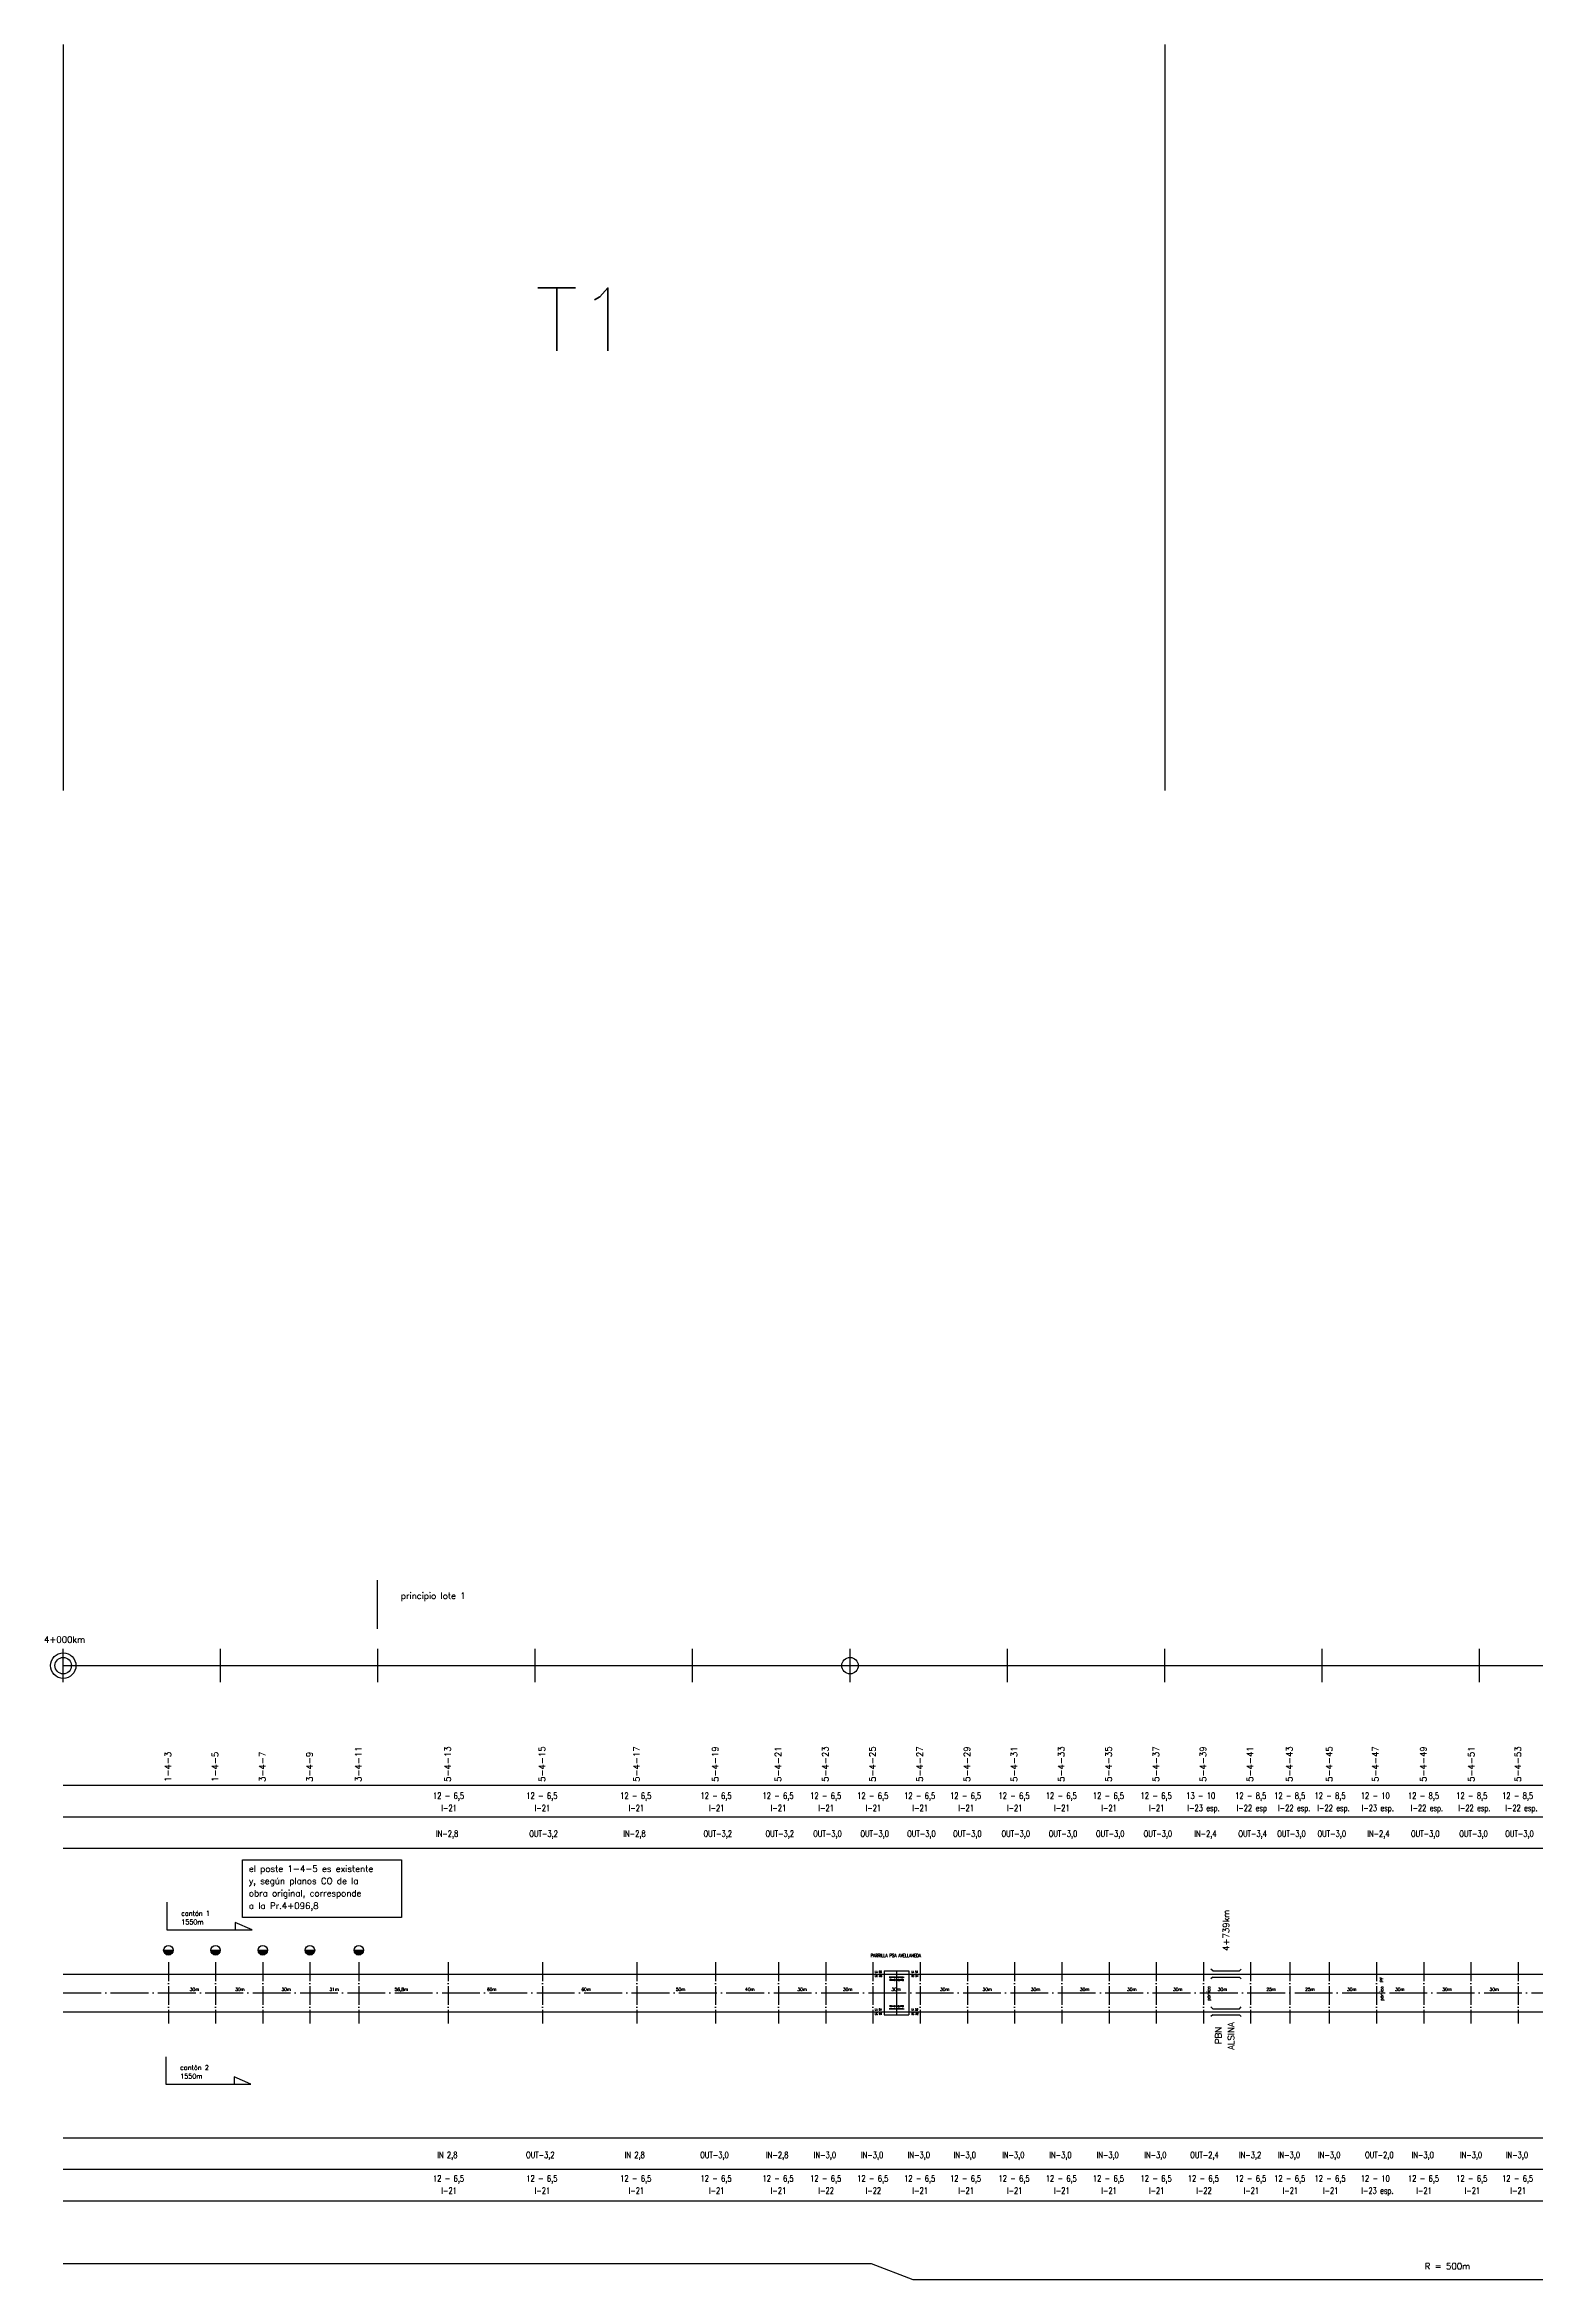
# Model space of a CAD drawing. Header units: millimetres. Extents: x 56 to 21898, y 145 to 1565.
# Drawn here: x 56 to 1004, y 145 to 1565 of the extents above; entities that cross this region are included whole.
import ezdxf

# ---------------------------------------------------------------- set-up
doc = ezdxf.new("R2010")
doc.units = ezdxf.units.MM
doc.linetypes.add('ACAD_ISO04W100', pattern=[30, 24, -3, 0, -3])
for name, color, linetype in [('catenaria via ascendente', 7, 'Continuous'), ('catenaria vía descendente', 7, 'Continuous'), ('Eje de entrevías', 1, 'Continuous'), ('longitud vano', 7, 'Continuous'), ('Nº de poste', 6, 'Continuous'), ('progresivas', 4, 'Continuous'), ('TEXTOS', 3, 'Continuous')]:
    doc.layers.add(name, color=color, linetype=linetype)
doc.styles.add('STYLE1', font='romans.shx')
doc.linetypes.add('ZIGZAG', pattern='A,0.00254,-5.08,[131,ltypeshp.shx,S=5.08,R=0,X=-5.08,Y=0],-10.16,[131,ltypeshp.shx,S=5.08,R=180,X=5.08,Y=0],-5.08', length=20.32254)

# ---------------------------------------------------------------- blocks, each defined once
blk = doc.blocks.new('tramo neutro')
at = {"color": 6}
for p, q in [((0, 0), (4.7, 0)), ((0.2, 0), (0, 0)), ((0.8, 0.1), (0.2, 0)), ((0.7, 0), (0.8, 0)), ((1, 0.1), (0.8, 0.1)), ((0.8, 0), (0.9, 0.1)), ((0.9, 0.1), (1, 0.1)), ((1, 0.2), (1, 0)), ((1.3, 0.1), (1, 0.1)), ((1, -0.2), (1, 0)), ((3.7, 0), (1, 0)), ((1.5, 0.1), (1.3, 0.1)), ((1.3, 0.1), (1.3, 0)), ((1.3, -0.1), (1.3, 0)), ((1.4, 0.2), (1.4, 0.2)), ((1.4, 0.2), (1.5, 0.1)), ((3.3, 0.2), (3.2, 0.1)), ((3.2, 0.1), (3.4, 0.1)), ((3.3, 0.2), (3.3, 0.2)), ((3.4, 0.1), (3.7, 0.1)), ((3.4, 0.1), (3.4, 0)), ((3.4, -0.1), (3.4, 0)), ((3.7, 0.2), (3.7, 0)), ((3.7, 0.1), (3.9, 0.1)), ((3.8, 0.1), (3.7, 0.1)), ((3.7, -0.2), (3.7, 0)), ((3.9, 0), (3.8, 0.1)), ((3.9, 0.1), (4.5, 0)), ((4, 0), (3.9, 0)), ((4.5, 0), (4.7, 0)), ((4.7, 0), (4.8, 0)), ((4.8, 0), (9.5, 0)), ((5, 0), (4.8, 0)), ((5.6, 0.1), (5, 0)), ((5.5, 0), (5.6, 0)), ((5.8, 0.1), (5.6, 0.1)), ((5.6, 0), (5.7, 0.1)), ((5.7, 0.1), (5.8, 0.1)), ((5.8, 0.2), (5.8, 0)), ((6.1, 0.1), (5.8, 0.1)), ((5.8, -0.2), (5.8, 0)), ((8.5, 0), (5.8, 0)), ((6.1, 0.2), (6.2, 0.2)), ((6.3, 0.1), (6.1, 0.1)), ((6.1, 0.1), (6.1, 0)), ((6.2, 0.2), (6.3, 0.1)), ((8.1, 0.2), (8, 0.1)), ((8, 0.1), (8.2, 0.1)), ((8.1, 0.2), (8.1, 0.2)), ((8.2, 0.1), (8.5, 0.1)), ((8.2, 0.1), (8.2, 0)), ((8.5, 0.2), (8.5, 0)), ((8.5, 0.1), (8.7, 0.1)), ((8.6, 0.1), (8.5, 0.1)), ((8.7, 0), (8.6, 0.1)), ((8.7, 0.1), (9.3, 0)), ((8.8, 0), (8.7, 0)), ((9.3, 0), (9.5, 0)), ((0.2, 0), (0, 0)), ((0.8, -0.1), (0.2, 0)), ((0.7, 0), (0.8, 0)), ((0.8, 0), (0.9, -0.1)), ((1, -0.1), (0.8, -0.1)), ((0.9, -0.1), (1, -0.1)), ((3.7, 0), (1, 0)), ((1.3, -0.1), (1, -0.1)), ((1.5, -0.1), (1.3, -0.1)), ((1.4, -0.2), (1.5, -0.1)), ((1.4, -0.2), (1.4, -0.2)), ((3.3, -0.2), (3.2, -0.1)), ((3.2, -0.1), (3.4, -0.1)), ((3.3, -0.2), (3.3, -0.2)), ((3.4, -0.1), (3.7, -0.1)), ((3.7, -0.1), (3.9, -0.1)), ((3.8, -0.1), (3.7, -0.1)), ((3.9, 0), (3.8, -0.1)), ((3.9, -0.1), (4.5, 0)), ((4, 0), (3.9, 0)), ((4.5, 0), (4.7, 0)), ((5, 0), (4.8, 0)), ((5.6, -0.1), (5, 0)), ((5.5, 0), (5.6, 0)), ((5.6, 0), (5.7, -0.1)), ((5.8, -0.1), (5.6, -0.1)), ((5.7, -0.1), (5.8, -0.1)), ((8.5, 0), (5.8, 0)), ((6.1, -0.1), (5.8, -0.1)), ((6.1, -0.1), (6.1, 0)), ((6.3, -0.1), (6.1, -0.1)), ((6.1, -0.2), (6.2, -0.2)), ((6.2, -0.2), (6.3, -0.1)), ((8.1, -0.2), (8, -0.1)), ((8, -0.1), (8.2, -0.1)), ((8.1, -0.2), (8.1, -0.2)), ((8.2, -0.1), (8.2, 0)), ((8.2, -0.1), (8.5, -0.1)), ((8.5, -0.2), (8.5, 0)), ((8.5, -0.1), (8.7, -0.1)), ((8.6, -0.1), (8.5, -0.1)), ((8.7, 0), (8.6, -0.1)), ((8.7, -0.1), (9.3, 0)), ((8.8, 0), (8.7, 0)), ((9.3, 0), (9.5, 0))]:
    blk.add_line(p, q, dxfattribs=at)

msp = doc.modelspace()

# ---------------------------------------------------------------- hatches: boundary and pattern name
for points in [[(138, 354.1), (132, 354.1, 1)], [(168, 354.1), (162, 354.1, 1)], [(198, 354.1), (192, 354.1, 1)], [(228, 354.1), (222, 354.1, 1)], [(259, 354.1), (253, 354.1, 1)]]:
    msp.add_hatch(color=256).paths.add_polyline_path(points)

# ---------------------------------------------------------------- linework, layer by layer
for p, q in [((68.2, 1565.1), (68.2, 1091.2)), ((768.2, 1565.1), (768.2, 1091.2)), ((268, 558.5), (268, 589.4)), ((68.2, 524.4), (68.2, 545.6)), ((168.2, 524.4), (168.2, 545.6)), ((268.2, 524.4), (268.2, 545.6)), ((368.2, 524.4), (368.2, 545.6)), ((468.2, 524.4), (468.2, 545.6)), ((568.2, 524.4), (568.2, 545.6)), ((668.2, 524.4), (668.2, 545.6)), ((768.2, 524.4), (768.2, 545.6)), ((868.2, 524.4), (868.2, 545.6)), ((968.2, 524.4), (968.2, 545.6)), ((68.2, 535), (21897.6, 535)), ((68.2, 459), (21897.6, 459)), ((68.2, 439), (21897.6, 439)), ((68.2, 419), (21897.6, 419)), ((134, 384.6), (134, 367.1)), ((188.2, 367.1), (177.5, 371.7)), ((177.5, 371.7), (177.5, 367.1)), ((134, 367.1), (188.2, 367.1)), ((132, 354.1), (138, 354.1)), ((162, 354.1), (168, 354.1)), ((192, 354.1), (198, 354.1)), ((222, 354.1), (228, 354.1)), ((253, 354.1), (259, 354.1)), ((798.7, 341), (797.6, 342.1)), ((798.7, 341), (815.7, 341)), ((815.7, 341), (816.7, 342.1)), ((798.7, 337), (797.6, 336)), ((798.7, 337), (815.7, 337)), ((815.7, 337), (816.7, 336)), ((798.7, 317), (797.6, 318.1)), ((798.7, 313), (797.6, 312)), ((798.7, 317), (815.7, 317)), ((798.7, 313), (815.7, 313)), ((815.7, 317), (816.7, 318.1)), ((815.7, 313), (816.7, 312)), ((133.3, 286.5), (133.3, 269.1)), ((187.5, 269.1), (176.8, 273.7)), ((176.8, 273.7), (176.8, 269.1)), ((133.3, 269.1), (187.5, 269.1)), ((68.2, 235), (21897.6, 235)), ((68.2, 215), (21897.6, 215)), ((68.2, 195), (21897.6, 195)), ((68.2, 155), (581.6, 155)), ((581.6, 155), (608.2, 145)), ((608.2, 145), (1285.2, 145))]:
    msp.add_line(p, q)
at = {"linetype": 'ACAD_ISO04W100', "ltscale": 0.5}
for p, q in [((135, 346.5), (135, 307.6)), ((165, 346.5), (165, 307.6)), ((195, 346.5), (195, 307.6)), ((225, 346.5), (225, 307.6)), ((256, 346.5), (256, 307.6)), ((312.8, 346.5), (312.8, 307.6)), ((372.8, 346.5), (372.8, 307.6)), ((432.8, 346.5), (432.8, 307.6)), ((482.8, 346.5), (482.8, 307.6)), ((522.8, 346.5), (522.8, 307.6)), ((552.8, 346.5), (552.8, 307.6)), ((582.8, 346.5), (582.8, 307.6)), ((612.8, 346.5), (612.8, 307.6)), ((642.8, 346.5), (642.8, 307.6)), ((672.8, 346.5), (672.8, 307.6)), ((702.8, 346.5), (702.8, 307.6)), ((732.8, 346.5), (732.8, 307.6)), ((762.8, 346.5), (762.8, 307.6)), ((792.8, 346.5), (792.8, 307.6)), ((822.8, 346.5), (822.8, 307.6)), ((847.8, 346.5), (847.8, 307.6)), ((872.8, 346.5), (872.8, 307.6)), ((902.8, 346.5), (902.8, 307.6)), ((932.8, 346.5), (932.8, 307.6)), ((962.8, 346.5), (962.8, 307.6)), ((992.8, 346.5), (992.8, 307.6))]:
    msp.add_line(p, q, dxfattribs=at)
msp.add_lwpolyline([(182.2, 411.7), (283.2, 411.7), (283.2, 374.9), (182.2, 374.9)], close=True)
for centre, radius in [((68.2, 535), 8.09), ((68.2, 535), 5.24), ((568.2, 535), 5.24), ((135, 354.1), 3), ((165, 354.1), 3), ((195, 354.1), 3), ((225, 354.1), 3), ((256, 354.1), 3)]:
    msp.add_circle(centre, radius)
at = {"layer": 'catenaria via ascendente', "color": 5, "linetype": 'ZIGZAG', "ltscale": 0.1}
for p, q in [((589.9, 341), (589.9, 313)), ((597.8, 341), (597.8, 313)), ((605.6, 341), (605.6, 313))]:
    msp.add_line(p, q, dxfattribs=at)
at = {"layer": 'catenaria via ascendente'}
msp.add_line((68.2, 339), (21897.6, 339), dxfattribs=at)
at = {"layer": 'catenaria vía descendente', "color": 5}
for p, q in [((589.9, 341), (605.6, 341)), ((589.9, 313), (605.6, 313))]:
    msp.add_line(p, q, dxfattribs=at)
at = {"layer": 'catenaria vía descendente'}
msp.add_line((68.2, 315), (21897.6, 315), dxfattribs=at)
at = {"layer": 'Eje de entrevías', "linetype": 'ACAD_ISO04W100'}
msp.add_line((68.2, 327), (21897.6, 327), dxfattribs=at)

# ---------------------------------------------------------------- block references
msp.add_blockref('tramo neutro', (593.1, 337))
at = {"xscale": -1, "rotation": 180}
msp.add_blockref('tramo neutro', (593.1, 317), dxfattribs=at)

# ---------------------------------------------------------------- texts
at = {"color": 3, "linetype": 'Continuous', "style": 'STYLE1'}
msp.add_text('T1', height=40, dxfattribs=at).set_placement((368.1, 1370.5))
at = {"layer": 'longitud vano', "linetype": 'Continuous', "style": 'STYLE1', "width": 0.8}
for s, height, p in [('PARRILLA PSA AVELLANEDA', 2, (581.3, 349.8)), ('LA 03', 1.25, (584.1, 339.8)), ('LA 51', 1.25, (607.2, 339.8)), ('LC 03', 1.25, (584.1, 337.2)), ('TRAMO NEUTRO', 1, (593.3, 334.7)), ('LC 51', 1.25, (607.2, 337.2)), ('LA 04', 1.25, (584.1, 315.8)), ('LC 04', 1.25, (584.1, 313.2)), ('TRAMO NEUTRO', 1, (593.3, 318.1)), ('LA 52', 1.25, (607.2, 315.8)), ('LC 52', 1.25, (607.2, 313.2))]:
    msp.add_text(s, height=height, dxfattribs=at).set_placement(p)
at = {"layer": 'longitud vano', "linetype": 'Continuous', "style": 'STYLE1'}
for s, p in [('30m', (148.6, 328.3)), ('30m', (177.5, 328.3)), ('30m', (206.9, 328.3)), ('31m', (237.4, 328.3)), ('56,8m', (278.8, 328.3)), ('60m', (337.5, 328.3)), ('60m', (397.5, 328.3)), ('50m', (457.5, 328.3)), ('40m', (501.6, 328.3)), ('30m', (534.8, 328.3)), ('30m', (563.7, 328.3)), ('30m', (594.5, 328.3)), ('30m', (625.4, 328.3)), ('30m', (652.4, 328.3)), ('30m', (683.1, 328.3)), ('30m', (714.3, 328.3)), ('30m', (744.3, 328.3)), ('30m', (773.5, 328.3)), ('30m', (801.9, 328.3)), ('25m', (832.8, 328.3)), ('25m', (857.5, 328.3)), ('30m', (884.1, 328.3)), ('30m', (914.6, 328.3)), ('30m', (944.6, 328.3)), ('30m', (974.6, 328.3))]:
    msp.add_text(s, height=2, dxfattribs=at).set_placement(p)
at = {"layer": 'Nº de poste', "linetype": 'Continuous', "style": 'STYLE1'}
for s, p in [('5-4-13', (314.5, 461.1)), ('5-4-15', (374.5, 461.1)), ('5-4-17', (434.5, 461.1)), ('5-4-19', (484.5, 461.1)), ('5-4-23', (554.5, 461.1)), ('5-4-25', (584.5, 461.1)), ('5-4-27', (614.5, 461.1)), ('5-4-29', (644.5, 461.1)), ('5-4-33', (704.4, 461.1)), ('5-4-35', (734.5, 461.1)), ('5-4-37', (764.6, 461.1)), ('5-4-39', (794.6, 461.1)), ('5-4-43', (849.4, 461.1)), ('5-4-45', (874.7, 461.1)), ('5-4-47', (904.1, 461.1)), ('5-4-49', (934.5, 461.1)), ('5-4-53', (994.6, 461.1)), ('1-4-3', (136.7, 461.1)), ('1-4-5', (166.7, 461.1)), ('3-4-7', (196.7, 461.1)), ('3-4-9', (226.7, 461.1)), ('3-4-11', (257.7, 461.1)), ('5-4-21', (524.5, 461.1)), ('5-4-31', (674.5, 461.1)), ('5-4-41', (824.4, 461.1)), ('5-4-51', (965, 461.1))]:
    msp.add_text(s, height=4, rotation=90, dxfattribs=at).set_placement(p)
at = {"layer": 'progresivas', "linetype": 'Continuous', "style": 'STYLE1'}
msp.add_text('4+000km', height=4, dxfattribs=at).set_placement((55.9, 549.6))
msp.add_text('4+739km', height=4, rotation=90, dxfattribs=at).set_placement((809.2, 353.7))
at = {"layer": 'TEXTOS', "linetype": 'Continuous', "style": 'STYLE1'}
for s, height, p in [('principio lote 1', 4, (282.8, 577.4)), ('y, según planos CO de la', 4, (186.2, 396.2)), ('el poste 1-4-5 es existente', 4, (186.2, 403.9)), ('obra original, corresponde', 4, (186.2, 388.4)), ('a la Pr.4+096,8', 4, (186.2, 380.4)), ('cantón 1', 3, (143.2, 376.1)), ('1550m', 3, (143.2, 370.6)), ('cantón 2', 3, (142.5, 278.1)), ('1550m', 3, (142.5, 272.6)), ('R = 500m', 4, (933.4, 151.4))]:
    msp.add_text(s, height=height, dxfattribs=at).set_placement(p)
at = {"layer": 'TEXTOS', "linetype": 'Continuous', "style": 'STYLE1', "width": 0.7}
for s, p in [('12 - 6,5', (303.2, 450.3)), ('I-21', (308.5, 442.5)), ('12 - 6,5', (362.5, 450.3)), ('I-21', (367.8, 442.5)), ('12 - 6,5', (422.2, 450.3)), ('I-21', (427.5, 442.5)), ('12 - 6,5', (473.2, 450.3)), ('I-21', (478.5, 442.5)), ('12 - 6,5', (512.6, 450.3)), ('I-21', (517.8, 442.5)), ('12 - 6,5', (542.9, 450.3)), ('I-21', (548.1, 442.5)), ('12 - 6,5', (572.8, 450.3)), ('I-21', (578.1, 442.5)), ('12 - 6,5', (602.6, 450.3)), ('I-21', (607.9, 442.5)), ('12 - 6,5', (631.8, 450.3)), ('I-21', (637.1, 442.5)), ('12 - 6,5', (662.6, 450.3)), ('I-21', (667.9, 442.5)), ('12 - 6,5', (692.6, 450.3)), ('I-21', (697.9, 442.5)), ('12 - 6,5', (722.6, 450.3)), ('I-21', (727.9, 442.5)), ('12 - 6,5', (752.9, 450.3)), ('I-21', (758.1, 442.5)), ('13 - 10', (781.9, 450.3)), ('I-23 esp.', (782.6, 442.5)), ('12 - 8,5', (813, 450.3)), ('I-22 esp', (813.9, 442.5)), ('12 - 8,5', (837.8, 450.3)), ('I-22 esp.', (840.2, 442.5)), ('12 - 8,5', (863.4, 450.3)), ('I-22 esp.', (865.2, 442.5)), ('12 - 10', (892.8, 450.3)), ('I-23 esp.', (893.3, 442.5)), ('12 - 8,5', (922.8, 450.3)), ('I-22 esp.', (924.6, 442.5)), ('12 - 8,5', (953.5, 450.3)), ('I-22 esp.', (954.7, 442.5)), ('12 - 8,5', (982.6, 450.3)), ('I-22 esp.', (984.6, 442.5)), ('IN-2,8', (305.1, 426.2)), ('OUT-3,2', (364.4, 426.2)), ('IN-2,8', (424.2, 426.2)), ('OUT-3,2', (475.1, 426.2)), ('OUT-3,2', (514.5, 426.2)), ('OUT-3,0', (544.8, 426.2)), ('OUT-3,0', (574.8, 426.2)), ('OUT-3,0', (604.5, 426.2)), ('OUT-3,0', (633.7, 426.2)), ('OUT-3,0', (664.5, 426.2)), ('OUT-3,0', (694.5, 426.2)), ('OUT-3,0', (724.5, 426.2)), ('OUT-3,0', (754.8, 426.2)), ('IN-2,4', (787, 426.2)), ('OUT-3,4', (815, 426.2)), ('OUT-3,0', (839.7, 426.2)), ('OUT-3,0', (865.3, 426.2)), ('IN-2,4', (896.9, 426.2)), ('OUT-3,0', (924.7, 426.2)), ('OUT-3,0', (955.4, 426.2)), ('OUT-3,0', (984.6, 426.2)), ('IN 2,8', (305.9, 222.1)), ('OUT-3,2', (362.3, 222.1)), ('IN 2,8', (425, 222.1)), ('OUT-3,0', (473, 222.1)), ('IN-2,8', (514.9, 222.1)), ('IN-3,0', (545.2, 222.1)), ('IN-3,0', (575.2, 222.1)), ('IN-3,0', (604.9, 222.1)), ('IN-3,0', (634.1, 222.1)), ('IN-3,0', (664.9, 222.1)), ('IN-3,0', (694.9, 222.1)), ('IN-3,0', (724.9, 222.1)), ('IN-3,0', (755.2, 222.1)), ('OUT-2,4', (784.4, 222.1)), ('IN-3,2', (815.4, 222.1)), ('IN-3,0', (840.1, 222.1)), ('IN-3,0', (865.7, 222.1)), ('OUT-2,0', (895.5, 222.1)), ('IN-3,0', (925.1, 222.1)), ('IN-3,0', (955.8, 222.1)), ('IN-3,0', (985, 222.1)), ('12 - 6,5', (303.2, 207.1)), ('I-21', (308.5, 199.4)), ('12 - 6,5', (362.5, 207.1)), ('I-21', (367.8, 199.4)), ('12 - 6,5', (422.2, 207.1)), ('I-21', (427.5, 199.4)), ('12 - 6,5', (473.2, 207.1)), ('I-21', (478.5, 199.4)), ('12 - 6,5', (512.6, 207.1)), ('I-21', (517.8, 199.4)), ('12 - 6,5', (542.9, 207.1)), ('I-22', (548.1, 199.4)), ('12 - 6,5', (572.8, 207.1)), ('I-22', (578.1, 199.4)), ('12 - 6,5', (602.6, 207.1)), ('I-21', (607.9, 199.4)), ('12 - 6,5', (631.8, 207.1)), ('I-21', (637.1, 199.4)), ('12 - 6,5', (662.6, 207.1)), ('I-21', (667.9, 199.4)), ('12 - 6,5', (692.6, 207.1)), ('I-21', (697.9, 199.4)), ('12 - 6,5', (722.6, 207.1)), ('I-21', (727.9, 199.4)), ('12 - 6,5', (752.9, 207.1)), ('12 - 6,5', (752.9, 207.1)), ('I-21', (758.1, 199.4)), ('I-21', (758.1, 199.4)), ('12 - 6,5', (782.9, 207.1)), ('I-22', (788.2, 199.4)), ('12 - 6,5', (813, 207.1)), ('I-21', (818.3, 199.4)), ('12 - 6,5', (837.8, 207.1)), ('I-21', (843.1, 199.4)), ('12 - 6,5', (863.4, 207.1)), ('I-21', (868.7, 199.4)), ('12 - 10', (892.8, 207.1)), ('I-23 esp.', (893.1, 199.4)), ('12 - 6,5', (922.8, 207.1)), ('I-21', (928.1, 199.4)), ('12 - 6,5', (953.5, 207.1)), ('I-21', (958.8, 199.4)), ('12 - 6,5', (982.6, 207.1)), ('I-21', (987.9, 199.4))]:
    msp.add_text(s, height=4, dxfattribs=at).set_placement(p)
at = {"layer": 'TEXTOS', "color": 6, "linetype": 'Continuous', "style": 'STYLE1'}
for s, p in [('pórtico', (797.1, 322)), ('PF', (907.1, 333.8)), ('pórtico', (907.1, 322))]:
    msp.add_text(s, height=2, rotation=90, dxfattribs=at).set_placement(p)
at = {"layer": 'TEXTOS', "linetype": 'Continuous', "style": 'STYLE1'}
for s, p in [('PBN', (804.2, 294.5)), ('ALSINA', (812.4, 290.8))]:
    msp.add_text(s, height=4, rotation=90, dxfattribs=at).set_placement(p)

doc.saveas('drawing.dxf')
